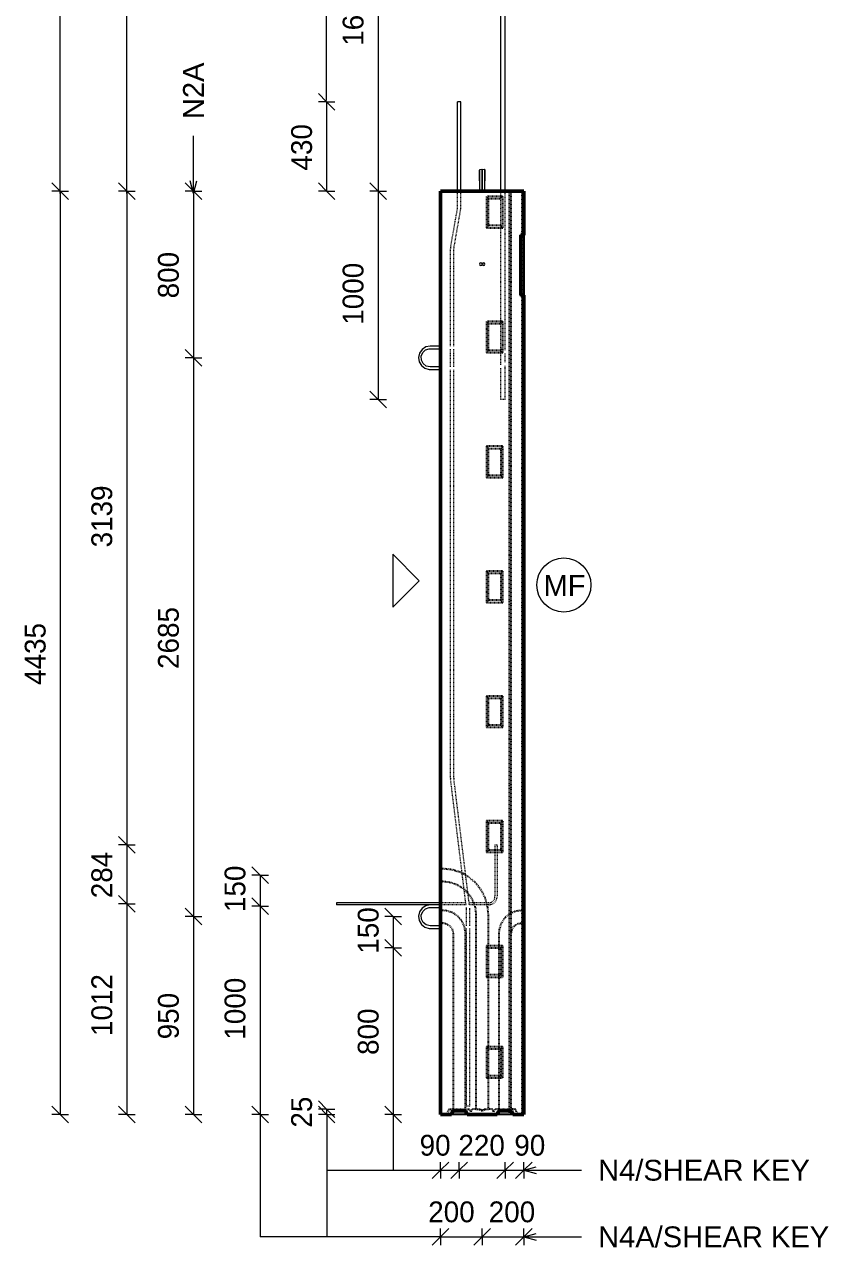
# Model space of a CAD drawing. Header units: millimetres. Extents: x -2992 to 12313, y -2035 to 19954.
# Drawn here: x 6907 to 10770, y -2035 to 3842 of the extents above; entities that cross this region are included whole.
import ezdxf

# ---------------------------------------------------------------- set-up
doc = ezdxf.new("R2010")
doc.units = ezdxf.units.MM
doc.linetypes.add('Dash', pattern=[6.36, 3.18, -3.18])
for name, color, linetype, lineweight in [('A-ANNO-DIMS', 211, 'Continuous', 9), ('A-ANNO-DIMS-40', 211, 'Continuous', 9), ('A-DETL-MBND', 5, 'Continuous', 18), ('A-DETL-THIN', 151, 'Continuous', 18), ('A-GENM', 13, 'Continuous', 18), ('A-WALL', 113, 'Continuous', 25), ('A-WALL-HDLN', 110, 'Dash', 25), ('G-ANNO-TEXT', 231, 'Continuous', 9), ('S-RBAR', 171, 'Continuous', 18)]:
    doc.layers.add(name, color=color, linetype=linetype, lineweight=lineweight)
doc.styles.add('Arial_2', font='arial.ttf', dxfattribs={"height": 100})
doc.styles.add('Nirmala UI Semilight_2', font='NirmalaS.ttf', dxfattribs={"height": 100})
doc.dimstyles.new('Arrow_Filled_-_2_5_NI_UI_3', dxfattribs={"dimscale": 304.8, "dimtxt": 104.736395, "dimasz": 0.262467, "dimexe": 0.131234, "dimexo": 0.0625, "dimgap": 0.131234, "dimtad": 1, "dimdec": 4, "dimzin": 0, "dimdsep": 46, "dimtxsty": 'Nirmala UI Semilight_2', "dimblk1": 'OBLIQUE', "dimblk2": 'OBLIQUE', "dimsah": 1, "dimcen": 0.09, "dimazin": 0, "dimtfac": 1, "dimtdec": 4, "dimtix": 1, "dimtmove": 0, "dimatfit": 3, "dimfxl": 0.131234, "dimfxlon": 1, "dimtvp": 1, "dimtolj": 1, "dimtzin": 0, "dimarcsym": 2})
doc.dimstyles.new('Arrow_Filled_-_2_5_NI_UI_4', dxfattribs={"dimscale": 304.8, "dimtxt": 104.736395, "dimasz": 0.262467, "dimexe": 0.131234, "dimexo": 0.0625, "dimgap": 0.131234, "dimtad": 1, "dimdec": 4, "dimzin": 0, "dimdsep": 46, "dimtxsty": 'Nirmala UI Semilight_2', "dimblk1": 'OBLIQUE', "dimblk2": 'OBLIQUE', "dimsah": 1, "dimcen": 0.09, "dimazin": 0, "dimtfac": 1, "dimtdec": 4, "dimtix": 1, "dimtmove": 2, "dimatfit": 3, "dimfxl": 0.131234, "dimfxlon": 1, "dimtvp": 1, "dimtolj": 1, "dimtzin": 0, "dimarcsym": 2})

# ---------------------------------------------------------------- blocks, each defined once
blk = doc.blocks.new('12_7Ø_ Lifting Insert_COLUMN - 12_9Ø Lifting insert-1653057-Elevation Right Copy 1')
at = {"layer": 'A-GENM'}
for p, q in [((17936, 3090), (17936, 3040)), ((17948.7, 3040), (17948.7, 3090))]:
    blk.add_line(p, q, dxfattribs=at)
at = {"layer": 'A-GENM', "flags": 128}
for points in [[(17936, 3140), (17938.9, 3145.3), (17944.9, 3145.8), (17948.6, 3140.9), (17948.7, 3140)], [(17936, 3090), (17936, 3109.8), (17936, 3126.3), (17936, 3137), (17936, 3140)], [(17936, 3140), (17936, 3135.9), (17936, 3124.4), (17936, 3107.2), (17936, 3090)], [(17948.7, 3090), (17948.7, 3109.8), (17948.7, 3126.3), (17948.7, 3137), (17948.7, 3140)], [(17948.7, 3140), (17948.7, 3135.9), (17948.7, 3124.4), (17948.7, 3107.2), (17948.7, 3090)]]:
    blk.add_lwpolyline(points, dxfattribs=at)
at = {"layer": 'A-GENM'}
for start, end in [(0, 180), (180, 360)]:
    blk.add_arc((17942.3, 2690), 6.35, start, end, dxfattribs=at)
blk = doc.blocks.new('12_7Ø_ Lifting Insert_COLUMN - 12_9Ø Lifting insert-V1-Elevation Right Copy 1')
at = {"layer": 'A-GENM'}
for p, q in [((17735.4, 2296.3), (17685.4, 2296.3)), ((17685.4, 2283.6), (17735.4, 2283.6)), ((17735.4, 2196.3), (17685.4, 2196.3)), ((17685.4, 2183.6), (17735.4, 2183.6))]:
    blk.add_line(p, q, dxfattribs=at)
at = {"layer": 'A-GENM', "flags": 128}
for points in [[(17685.4, 2296.3), (17664.4, 2292.3), (17646.4, 2280.6), (17634, 2263.1), (17629.1, 2242.2), (17632.4, 2221), (17643.3, 2202.5), (17660.4, 2189.5), (17681.1, 2183.8), (17685.4, 2183.6)], [(17685.4, 2196.3), (17667, 2200.4), (17652.1, 2211.9), (17643.3, 2228.6), (17642.4, 2247.4), (17649.5, 2264.8), (17663.3, 2277.7), (17681.3, 2283.5), (17685.4, 2283.6)]]:
    blk.add_lwpolyline(points, dxfattribs=at)
blk = doc.blocks.new('DIMBLOCK72-Elevation Right Copy 1')
at = {"layer": 'A-ANNO-DIMS-40'}
for p, q in [((8358.9, 3470), (8318.9, 3510)), ((8358.9, 3470), (8318.9, 3470)), ((8358.9, 3470), (8358.9, 3040)), ((8358.9, 3470), (8398.9, 3430)), ((8358.9, 3470), (8398.9, 3470)), ((8358.9, 3040), (8318.9, 3080)), ((8358.9, 3040), (8318.9, 3040)), ((8358.9, 3040), (8398.9, 3000)), ((8358.9, 3040), (8398.9, 3040))]:
    blk.add_line(p, q, dxfattribs=at)
at = {"layer": 'A-ANNO-DIMS-40', "color": 0, "insert": (8188.4, 3139.8), "char_height": 100, "width": 276.504, "attachment_point": 1, "rotation": 90, "line_spacing_factor": 1.142579, "style": 'Nirmala UI Semilight_2'}
blk.add_mtext('430', dxfattribs=at)
blk = doc.blocks.new('_Oblique')
at = {"color": 0, "linetype": 'ByBlock', "lineweight": -2}
blk.add_line((-0.5, -0.5), (0.5, 0.5), dxfattribs=at)
blk = doc.blocks.new('DIMBLOCK75-Elevation Right Copy 1')
at = {"layer": 'A-ANNO-DIMS-40'}
for p, q in [((7718.9, 3040), (7678.9, 3080)), ((7718.9, 3040), (7678.9, 3040)), ((7718.9, 3040), (7718.9, 2240)), ((7718.9, 3040), (7758.9, 3000)), ((7718.9, 3040), (7758.9, 3040)), ((7718.9, 2240), (7678.9, 2280)), ((7718.9, 2240), (7678.9, 2240)), ((7718.9, 2240), (7758.9, 2200)), ((7718.9, 2240), (7758.9, 2240))]:
    blk.add_line(p, q, dxfattribs=at)
at = {"layer": 'A-ANNO-DIMS-40', "color": 0, "insert": (7548.4, 2525.7), "char_height": 100, "width": 274.219, "attachment_point": 1, "rotation": 90, "line_spacing_factor": 1.142579, "style": 'Nirmala UI Semilight_2'}
blk.add_mtext('800', dxfattribs=at)
blk = doc.blocks.new('DIMBLOCK76-Elevation Right Copy 1')
at = {"layer": 'A-ANNO-DIMS-40'}
for p, q in [((7718.9, 2240), (7678.9, 2280)), ((7718.9, 2240), (7678.9, 2240)), ((7718.9, 2240), (7718.9, -445)), ((7718.9, 2240), (7758.9, 2200)), ((7718.9, 2240), (7758.9, 2240)), ((7718.9, -445), (7678.9, -405)), ((7718.9, -445), (7678.9, -445)), ((7718.9, -445), (7758.9, -485)), ((7718.9, -445), (7758.9, -445))]:
    blk.add_line(p, q, dxfattribs=at)
at = {"layer": 'A-ANNO-DIMS-40', "color": 0, "insert": (7548.4, 745.2), "char_height": 100, "width": 365.625, "attachment_point": 1, "rotation": 90, "line_spacing_factor": 1.142579, "style": 'Nirmala UI Semilight_2'}
blk.add_mtext('2685', dxfattribs=at)
blk = doc.blocks.new('DIMBLOCK77-Elevation Right Copy 1')
at = {"layer": 'A-ANNO-DIMS-40'}
for p, q in [((7718.9, -445), (7678.9, -405)), ((7718.9, -445), (7678.9, -445)), ((7718.9, -445), (7718.9, -1395)), ((7718.9, -445), (7758.9, -485)), ((7718.9, -445), (7758.9, -445)), ((7718.9, -1395), (7678.9, -1355)), ((7718.9, -1395), (7678.9, -1395)), ((7718.9, -1395), (7758.9, -1435)), ((7718.9, -1395), (7758.9, -1395))]:
    blk.add_line(p, q, dxfattribs=at)
at = {"layer": 'A-ANNO-DIMS-40', "color": 0, "insert": (7548.4, -1034.3), "char_height": 100, "width": 274.219, "attachment_point": 1, "rotation": 90, "line_spacing_factor": 1.142579, "style": 'Nirmala UI Semilight_2'}
blk.add_mtext('950', dxfattribs=at)
blk = doc.blocks.new('DIMBLOCK78-Elevation Right Copy 1')
at = {"layer": 'A-ANNO-DIMS-40'}
for p, q in [((8038.9, -245), (7998.9, -205)), ((8038.9, -245), (7998.9, -245)), ((8038.9, -245), (8038.9, -395)), ((8038.9, -245), (8078.9, -285)), ((8038.9, -245), (8078.9, -245)), ((8038.9, -395), (7998.9, -355)), ((8038.9, -395), (7998.9, -395)), ((8038.9, -395), (8078.9, -435)), ((8038.9, -395), (8078.9, -395))]:
    blk.add_line(p, q, dxfattribs=at)
at = {"layer": 'A-ANNO-DIMS-40', "color": 0, "insert": (7868.4, -422.8), "char_height": 100, "width": 246.797, "attachment_point": 1, "rotation": 90, "line_spacing_factor": 1.142579, "style": 'Nirmala UI Semilight_2'}
blk.add_mtext('150', dxfattribs=at)
blk = doc.blocks.new('DIMBLOCK79-Elevation Right Copy 1')
at = {"layer": 'A-ANNO-DIMS-40'}
for p, q in [((8038.9, -395), (7998.9, -355)), ((8038.9, -395), (7998.9, -395)), ((8038.9, -395), (8038.9, -1395)), ((8038.9, -395), (8078.9, -435)), ((8038.9, -395), (8078.9, -395)), ((8038.9, -1395), (7998.9, -1355)), ((8038.9, -1395), (7998.9, -1395)), ((8038.9, -1395), (8078.9, -1435)), ((8038.9, -1395), (8078.9, -1395))]:
    blk.add_line(p, q, dxfattribs=at)
at = {"layer": 'A-ANNO-DIMS-40', "color": 0, "insert": (7868.4, -1035.9), "char_height": 100, "width": 338.203, "attachment_point": 1, "rotation": 90, "line_spacing_factor": 1.142579, "style": 'Nirmala UI Semilight_2'}
blk.add_mtext('1000', dxfattribs=at)
blk = doc.blocks.new('DIMBLOCK80-Elevation Right Copy 1')
at = {"layer": 'A-ANNO-DIMS-40'}
for p, q in [((8678.9, -445), (8638.9, -405)), ((8678.9, -445), (8638.9, -445)), ((8678.9, -445), (8678.9, -595)), ((8678.9, -445), (8718.9, -485)), ((8678.9, -445), (8718.9, -445)), ((8678.9, -595), (8638.9, -555)), ((8678.9, -595), (8638.9, -595)), ((8678.9, -595), (8718.9, -635)), ((8678.9, -595), (8718.9, -595))]:
    blk.add_line(p, q, dxfattribs=at)
at = {"layer": 'A-ANNO-DIMS-40', "color": 0, "insert": (8508.4, -622.8), "char_height": 100, "width": 246.797, "attachment_point": 1, "rotation": 90, "line_spacing_factor": 1.142579, "style": 'Nirmala UI Semilight_2'}
blk.add_mtext('150', dxfattribs=at)
blk = doc.blocks.new('DIMBLOCK81-Elevation Right Copy 1')
at = {"layer": 'A-ANNO-DIMS-40'}
for p, q in [((8678.9, -595), (8638.9, -555)), ((8678.9, -595), (8638.9, -595)), ((8678.9, -595), (8678.9, -1395)), ((8678.9, -595), (8718.9, -635)), ((8678.9, -595), (8718.9, -595)), ((8678.9, -1395), (8638.9, -1355)), ((8678.9, -1395), (8638.9, -1395)), ((8678.9, -1395), (8718.9, -1435)), ((8678.9, -1395), (8718.9, -1395))]:
    blk.add_line(p, q, dxfattribs=at)
at = {"layer": 'A-ANNO-DIMS-40', "color": 0, "insert": (8508.4, -1109.3), "char_height": 100, "width": 274.219, "attachment_point": 1, "rotation": 90, "line_spacing_factor": 1.142579, "style": 'Nirmala UI Semilight_2'}
blk.add_mtext('800', dxfattribs=at)
blk = doc.blocks.new('DIMBLOCK82-Elevation Right Copy 1')
at = {"layer": 'A-ANNO-DIMS-40'}
for p, q in [((8358.9, -1370), (8318.9, -1330)), ((8358.9, -1395), (8318.9, -1355)), ((8358.9, -1370), (8318.9, -1370)), ((8358.9, -1395), (8318.9, -1395)), ((8358.9, -1370), (8358.9, -1395)), ((8358.9, -1370), (8398.9, -1410)), ((8358.9, -1370), (8398.9, -1370)), ((8358.9, -1395), (8398.9, -1435)), ((8358.9, -1395), (8398.9, -1395))]:
    blk.add_line(p, q, dxfattribs=at)
at = {"layer": 'A-ANNO-DIMS-40', "color": 0, "insert": (8188.4, -1458.7), "char_height": 100, "width": 182.813, "attachment_point": 1, "rotation": 90, "line_spacing_factor": 1.142579, "style": 'Nirmala UI Semilight_2'}
blk.add_mtext('25', dxfattribs=at)
blk = doc.blocks.new('DIMBLOCK83-Elevation Right Copy 1')
at = {"layer": 'A-ANNO-DIMS-40'}
for p, q in [((8906.1, -1663.8), (8946.1, -1623.8)), ((8906.1, -1663.8), (8906.1, -1623.8)), ((8996.1, -1663.8), (9036.1, -1623.8)), ((8996.1, -1663.8), (8996.1, -1623.8)), ((8906.1, -1663.8), (8866.1, -1703.8)), ((8906.1, -1663.8), (8996.1, -1663.8)), ((8906.1, -1663.8), (8906.1, -1703.8)), ((8996.1, -1663.8), (8956.1, -1703.8)), ((8996.1, -1663.8), (8996.1, -1703.8))]:
    blk.add_line(p, q, dxfattribs=at)
at = {"layer": 'A-ANNO-DIMS-40', "color": 0, "insert": (8805.6, -1493.3), "char_height": 100, "width": 182.813, "attachment_point": 1, "line_spacing_factor": 1.142579, "style": 'Nirmala UI Semilight_2'}
blk.add_mtext('90', dxfattribs=at)
blk = doc.blocks.new('DIMBLOCK84-Elevation Right Copy 1')
at = {"layer": 'A-ANNO-DIMS-40'}
for p, q in [((8996.1, -1663.8), (9036.1, -1623.8)), ((8996.1, -1663.8), (8996.1, -1623.8)), ((9216.1, -1663.8), (9256.1, -1623.8)), ((9216.1, -1663.8), (9216.1, -1623.8)), ((8996.1, -1663.8), (8956.1, -1703.8)), ((8996.1, -1663.8), (9216.1, -1663.8)), ((8996.1, -1663.8), (8996.1, -1703.8)), ((9216.1, -1663.8), (9176.1, -1703.8)), ((9216.1, -1663.8), (9216.1, -1703.8))]:
    blk.add_line(p, q, dxfattribs=at)
at = {"layer": 'A-ANNO-DIMS-40', "color": 0, "insert": (8991.9, -1493.3), "char_height": 100, "width": 274.219, "attachment_point": 1, "line_spacing_factor": 1.142579, "style": 'Nirmala UI Semilight_2'}
blk.add_mtext('220', dxfattribs=at)
blk = doc.blocks.new('DIMBLOCK85-Elevation Right Copy 1')
at = {"layer": 'A-ANNO-DIMS-40'}
for p, q in [((9216.1, -1663.8), (9256.1, -1623.8)), ((9216.1, -1663.8), (9216.1, -1623.8)), ((9306.1, -1663.8), (9346.1, -1623.8)), ((9306.1, -1663.8), (9306.1, -1623.8)), ((9216.1, -1663.8), (9176.1, -1703.8)), ((9216.1, -1663.8), (9306.1, -1663.8)), ((9216.1, -1663.8), (9216.1, -1703.8)), ((9306.1, -1663.8), (9266.1, -1703.8)), ((9306.1, -1663.8), (9306.1, -1703.8))]:
    blk.add_line(p, q, dxfattribs=at)
at = {"layer": 'A-ANNO-DIMS-40', "color": 0, "insert": (9260.6, -1493.3), "char_height": 100, "width": 182.813, "attachment_point": 1, "line_spacing_factor": 1.142579, "style": 'Nirmala UI Semilight_2'}
blk.add_mtext('90', dxfattribs=at)
blk = doc.blocks.new('DIMBLOCK86-Elevation Right Copy 1')
at = {"layer": 'A-ANNO-DIMS-40'}
for p, q in [((8906.1, -1983.8), (8866.1, -2023.8)), ((8906.1, -1983.8), (8946.1, -1943.8)), ((8906.1, -1983.8), (8906.1, -1943.8)), ((8906.1, -1983.8), (9106.1, -1983.8)), ((8906.1, -1983.8), (8906.1, -2023.8)), ((9106.1, -1983.8), (9066.1, -2023.8)), ((9106.1, -1983.8), (9146.1, -1943.8)), ((9106.1, -1983.8), (9106.1, -1943.8)), ((9106.1, -1983.8), (9106.1, -2023.8))]:
    blk.add_line(p, q, dxfattribs=at)
at = {"layer": 'A-ANNO-DIMS-40', "color": 0, "insert": (8846.9, -1813.3), "char_height": 100, "width": 274.219, "attachment_point": 1, "line_spacing_factor": 1.142579, "style": 'Nirmala UI Semilight_2'}
blk.add_mtext('200', dxfattribs=at)
blk = doc.blocks.new('DIMBLOCK87-Elevation Right Copy 1')
at = {"layer": 'A-ANNO-DIMS-40'}
for p, q in [((9106.1, -1983.8), (9066.1, -2023.8)), ((9106.1, -1983.8), (9146.1, -1943.8)), ((9106.1, -1983.8), (9106.1, -1943.8)), ((9106.1, -1983.8), (9306.1, -1983.8)), ((9106.1, -1983.8), (9106.1, -2023.8)), ((9306.1, -1983.8), (9266.1, -2023.8)), ((9306.1, -1983.8), (9346.1, -1943.8)), ((9306.1, -1983.8), (9306.1, -1943.8)), ((9306.1, -1983.8), (9306.1, -2023.8))]:
    blk.add_line(p, q, dxfattribs=at)
at = {"layer": 'A-ANNO-DIMS-40', "color": 0, "insert": (9137.6, -1813.3), "char_height": 100, "width": 274.219, "attachment_point": 1, "line_spacing_factor": 1.142579, "style": 'Nirmala UI Semilight_2'}
blk.add_mtext('200', dxfattribs=at)
blk = doc.blocks.new('DIMBLOCK90-Elevation Right Copy 1')
at = {"layer": 'A-ANNO-DIMS-40'}
for p, q in [((7398.9, 3040), (7358.9, 3080)), ((7398.9, 3040), (7358.9, 3040)), ((7398.9, 3040), (7398.9, -99.5)), ((7398.9, 3040), (7438.9, 3000)), ((7398.9, 3040), (7438.9, 3040)), ((7398.9, -99.5), (7358.9, -59.5)), ((7398.9, -99.5), (7358.9, -99.5)), ((7398.9, -99.5), (7438.9, -139.5)), ((7398.9, -99.5), (7438.9, -99.5))]:
    blk.add_line(p, q, dxfattribs=at)
at = {"layer": 'A-ANNO-DIMS-40', "color": 0, "insert": (7228.4, 1329.3), "char_height": 100, "width": 338.203, "attachment_point": 1, "rotation": 90, "line_spacing_factor": 1.142579, "style": 'Nirmala UI Semilight_2'}
blk.add_mtext('3139', dxfattribs=at)
blk = doc.blocks.new('DIMBLOCK91-Elevation Right Copy 1')
at = {"layer": 'A-ANNO-DIMS-40'}
for p, q in [((7398.9, -99.5), (7358.9, -59.5)), ((7398.9, -99.5), (7358.9, -99.5)), ((7398.9, -99.5), (7398.9, -383)), ((7398.9, -99.5), (7438.9, -139.5)), ((7398.9, -99.5), (7438.9, -99.5)), ((7398.9, -383), (7358.9, -343)), ((7398.9, -383), (7358.9, -383)), ((7398.9, -383), (7438.9, -423)), ((7398.9, -383), (7438.9, -383))]:
    blk.add_line(p, q, dxfattribs=at)
at = {"layer": 'A-ANNO-DIMS-40', "color": 0, "insert": (7228.4, -356.4), "char_height": 100, "width": 276.504, "attachment_point": 1, "rotation": 90, "line_spacing_factor": 1.142579, "style": 'Nirmala UI Semilight_2'}
blk.add_mtext('284', dxfattribs=at)
blk = doc.blocks.new('DIMBLOCK92-Elevation Right Copy 1')
at = {"layer": 'A-ANNO-DIMS-40'}
for p, q in [((7398.9, -383), (7358.9, -343)), ((7398.9, -383), (7358.9, -383)), ((7398.9, -383), (7398.9, -1395)), ((7398.9, -383), (7438.9, -423)), ((7398.9, -383), (7438.9, -383)), ((7398.9, -1395), (7358.9, -1355)), ((7398.9, -1395), (7358.9, -1395)), ((7398.9, -1395), (7438.9, -1435)), ((7398.9, -1395), (7438.9, -1395))]:
    blk.add_line(p, q, dxfattribs=at)
at = {"layer": 'A-ANNO-DIMS-40', "color": 0, "insert": (7228.4, -1018.5), "char_height": 100, "width": 310.781, "attachment_point": 1, "rotation": 90, "line_spacing_factor": 1.142579, "style": 'Nirmala UI Semilight_2'}
blk.add_mtext('1012', dxfattribs=at)
blk = doc.blocks.new('DIMBLOCK96-Elevation Right Copy 1')
at = {"layer": 'A-ANNO-DIMS-40'}
for p, q in [((7078.9, 3040), (7038.9, 3080)), ((7078.9, 3040), (7038.9, 3040)), ((7078.9, 3040), (7078.9, -1395)), ((7078.9, 3040), (7118.9, 3000)), ((7078.9, 3040), (7118.9, 3040)), ((7078.9, -1395), (7038.9, -1355)), ((7078.9, -1395), (7038.9, -1395)), ((7078.9, -1395), (7118.9, -1435)), ((7078.9, -1395), (7118.9, -1395))]:
    blk.add_line(p, q, dxfattribs=at)
at = {"layer": 'A-ANNO-DIMS-40', "color": 0, "insert": (6908.4, 668.3), "char_height": 100, "width": 370.196, "attachment_point": 1, "rotation": 90, "line_spacing_factor": 1.142579, "style": 'Nirmala UI Semilight_2'}
blk.add_mtext('4435', dxfattribs=at)
blk = doc.blocks.new('DIMBLOCK97-Elevation Right Copy 1')
at = {"layer": 'A-ANNO-DIMS-40'}
for p, q in [((8606.1, 4720), (8566.1, 4760)), ((8606.1, 4720), (8566.1, 4720)), ((8606.1, 4720), (8606.1, 3040)), ((8606.1, 4720), (8646.1, 4680)), ((8606.1, 4720), (8646.1, 4720)), ((8606.1, 3040), (8566.1, 3080)), ((8606.1, 3040), (8566.1, 3040)), ((8606.1, 3040), (8646.1, 3000)), ((8606.1, 3040), (8646.1, 3040))]:
    blk.add_line(p, q, dxfattribs=at)
at = {"layer": 'A-ANNO-DIMS-40', "color": 0, "insert": (8435.7, 3739.1), "char_height": 100, "width": 338.203, "attachment_point": 1, "rotation": 90, "line_spacing_factor": 1.142579, "style": 'Nirmala UI Semilight_2'}
blk.add_mtext('1680', dxfattribs=at)
blk = doc.blocks.new('DIMBLOCK98-Elevation Right Copy 1')
at = {"layer": 'A-ANNO-DIMS-40'}
for p, q in [((8606.1, 3040), (8566.1, 3080)), ((8606.1, 3040), (8566.1, 3040)), ((8606.1, 3040), (8606.1, 2040)), ((8606.1, 3040), (8646.1, 3000)), ((8606.1, 3040), (8646.1, 3040)), ((8606.1, 2040), (8566.1, 2080)), ((8606.1, 2040), (8566.1, 2040)), ((8606.1, 2040), (8646.1, 2000)), ((8606.1, 2040), (8646.1, 2040))]:
    blk.add_line(p, q, dxfattribs=at)
at = {"layer": 'A-ANNO-DIMS-40', "color": 0, "insert": (8435.7, 2399.1), "char_height": 100, "width": 338.203, "attachment_point": 1, "rotation": 90, "line_spacing_factor": 1.142579, "style": 'Nirmala UI Semilight_2'}
blk.add_mtext('1000', dxfattribs=at)

msp = doc.modelspace()

# ---------------------------------------------------------------- linework, layer by layer
at = {"layer": 'A-DETL-MBND'}
for p, q in [((7078.90051, 3030), (7078.90051, 6255.78544)), ((7398.90051, 3030), (7398.90051, 5415.78544)), ((8358.90051, 3475.78544), (8358.90051, 5135.78544)), ((8038.90051, -1395), (8038.90051, -1983.75984)), ((8906.12342, -1983.75984), (8038.90051, -1983.75984))]:
    msp.add_line(p, q, dxfattribs=at)
at = {"layer": 'A-DETL-THIN'}
for p, q in [((8676.12153, 1296.26732), (8676.12153, 1041.70888)), ((8803.40075, 1168.9881), (8676.12153, 1296.26732)), ((8676.12153, 1041.70888), (8803.40075, 1168.9881)), ((8359.08788, -1395), (8359.08788, -1983.75984)), ((8679.08788, -1395), (8679.08788, -1663.38607)), ((8359.08788, -1663.38607), (8906.12342, -1663.38607))]:
    msp.add_line(p, q, dxfattribs=at)
msp.add_circle((9498.55569, 1148.6415), 130, dxfattribs=at)
at = {"layer": 'A-WALL', "lineweight": 50}
for p, q in [((9306.12342, 3040), (8906.12342, 3040)), ((8906.12342, 3040), (8906.12342, -1395)), ((9306.12342, 2830.05031), (9306.12342, 3040)), ((9291.12342, 2541.68711), (9291.12342, 2830.05031)), ((9291.12342, 2830.05031), (9306.12342, 2830.05031)), ((9306.12342, 2541.68711), (9291.12342, 2541.68711)), ((9306.12342, -1395), (9306.12342, 2541.68711)), ((8906.12342, -1395), (8958.62342, -1395)), ((8958.62342, -1395), (8965.7116, -1377.27955)), ((8965.7116, -1377.27955), (9026.53524, -1377.27955)), ((9026.53524, -1377.27955), (9033.62342, -1395)), ((9033.62342, -1395), (9178.62342, -1395)), ((9178.62342, -1395), (9185.7116, -1377.27955)), ((9185.7116, -1377.27955), (9246.53524, -1377.27955)), ((9246.53524, -1377.27955), (9253.62342, -1395)), ((9253.62342, -1395), (9306.12342, -1395))]:
    msp.add_line(p, q, dxfattribs=at)
at = {"layer": 'A-WALL'}
for p, q in [((9306.12342, 2830.05031), (9306.12342, 2541.68711)), ((9033.56999, -1395), (8958.67685, -1395)), ((9026.96999, -1378.5), (8965.27685, -1378.5)), ((9253.56999, -1395), (9178.67685, -1395)), ((9246.96999, -1378.5), (9185.27685, -1378.5))]:
    msp.add_line(p, q, dxfattribs=at)
at = {"layer": 'A-WALL-HDLN'}
for p, q in [((9126.12342, 3015), (9126.12342, 2865)), ((9196.07381, 3015), (9126.12342, 3015)), ((9126.12342, 3015), (9136.12342, 3005)), ((9136.12342, 2875), (9136.12342, 3005)), ((9136.12342, 3005), (9196.12342, 3005)), ((9206.12342, 3015), (9196.17303, 3015)), ((9206.12342, 3015), (9196.17303, 3005.04961)), ((9206.12342, 2865), (9206.12342, 3015)), ((9236.12342, 3040), (9236.12342, -433.23904)), ((9246.12342, -427.87108), (9246.12342, 3040)), ((9296.12083, 3040), (9296.12083, 2835.91832)), ((9136.12342, 2875), (9126.12342, 2865)), ((9126.12342, 2865), (9196.07381, 2865)), ((9196.12342, 2875), (9136.12342, 2875)), ((9206.12342, 2865), (9196.17303, 2874.95039)), ((9196.17303, 2865), (9206.12342, 2865)), ((9306.12342, 2835.86871), (9291.12342, 2835.86871)), ((9291.12342, 2830.05031), (9291.12342, 2835.86871)), ((9296.12083, 2835.8191), (9296.12083, 2830.09992)), ((9296.12083, 2830.0007), (9296.12083, 2541.73672)), ((9291.12342, 2535.86871), (9291.12342, 2541.68711)), ((9291.12342, 2535.86871), (9306.12342, 2535.86871)), ((9296.12083, 2541.6375), (9296.12083, 2535.91832)), ((9296.12083, 2535.8191), (9296.12083, -414.9509)), ((9126.12342, 2415), (9126.12342, 2265)), ((9196.07381, 2415), (9126.12342, 2415)), ((9126.12342, 2415), (9136.12342, 2405)), ((9206.12342, 2415), (9196.17303, 2415)), ((9206.12342, 2415), (9196.17303, 2405.04961)), ((9206.12342, 2265), (9206.12342, 2415)), ((9136.12342, 2275), (9136.12342, 2405)), ((9136.12342, 2405), (9196.12342, 2405)), ((9136.12342, 2275), (9126.12342, 2265)), ((9126.12342, 2265), (9196.07381, 2265)), ((9196.12342, 2275), (9136.12342, 2275)), ((9196.12342, 2287.80536), (9196.12342, 2275)), ((9206.12342, 2265), (9196.12342, 2275)), ((9196.17303, 2265), (9206.12342, 2265)), ((9126.12342, 1815), (9126.12342, 1665)), ((9206.12342, 1815), (9126.12342, 1815)), ((9126.12342, 1815), (9136.12342, 1805)), ((9136.12342, 1675), (9136.12342, 1805)), ((9136.12342, 1805), (9196.12342, 1805)), ((9206.12342, 1815), (9196.12342, 1805)), ((9196.12342, 1805), (9196.12342, 1675)), ((9206.12342, 1665), (9206.12342, 1815)), ((9136.12342, 1675), (9126.12342, 1665)), ((9126.12342, 1665), (9206.12342, 1665)), ((9196.12342, 1675), (9136.12342, 1675)), ((9206.12342, 1665), (9196.12342, 1675)), ((9126.12342, 1215), (9126.12342, 1065)), ((9206.12342, 1215), (9126.12342, 1215)), ((9126.12342, 1215), (9136.12342, 1205)), ((9136.12342, 1075), (9136.12342, 1205)), ((9136.12342, 1205), (9196.12342, 1205)), ((9206.12342, 1215), (9196.12342, 1205)), ((9196.12342, 1205), (9196.12342, 1075)), ((9206.12342, 1065), (9206.12342, 1215)), ((9136.12342, 1075), (9126.12342, 1065)), ((9126.12342, 1065), (9206.12342, 1065)), ((9196.12342, 1075), (9136.12342, 1075)), ((9206.12342, 1065), (9196.12342, 1075)), ((9126.12342, 615), (9126.12342, 465)), ((9206.12342, 615), (9126.12342, 615)), ((9126.12342, 615), (9136.12342, 605)), ((9136.12342, 475), (9136.12342, 605)), ((9136.12342, 605), (9196.12342, 605)), ((9206.12342, 615), (9196.12342, 605)), ((9196.12342, 605), (9196.12342, 475)), ((9206.12342, 465), (9206.12342, 615)), ((9136.12342, 475), (9126.12342, 465)), ((9196.12342, 475), (9136.12342, 475)), ((9206.12342, 465), (9196.12342, 475)), ((9126.12342, 465), (9206.12342, 465)), ((9126.12342, 15), (9126.12342, -135)), ((9206.12342, 15), (9126.12342, 15)), ((9126.12342, 15), (9136.12342, 5)), ((9136.12342, -125), (9136.12342, 5)), ((9136.12342, 5), (9196.12342, 5)), ((9206.12342, 15), (9196.12342, 5)), ((9196.12342, 5), (9196.12342, -125)), ((9206.12342, -135), (9206.12342, 15)), ((9136.12342, -125), (9126.12342, -135)), ((9126.12342, -135), (9167.65814, -135)), ((9167.65814, -125), (9136.12342, -125)), ((9177.65814, -125), (9167.75736, -125)), ((9167.75736, -135), (9177.65814, -135)), ((9196.12342, -125), (9177.75736, -125)), ((9177.75736, -135), (9206.12342, -135)), ((9206.12342, -135), (9196.12342, -125)), ((8916.12342, -215), (8906.12342, -215)), ((8906.12342, -275), (8916.12342, -275)), ((9027.08526, -246.1402), (9009.89948, -236.64723)), ((9019.29337, -313.15432), (9037.60851, -331.84519)), ((9064.71504, -378.04961), (9068.00314, -387.95039)), ((9130.60538, -387.95039), (9127.64263, -378.04961)), ((8916.12342, -415), (8906.12342, -415)), ((9076.12342, -435), (9076.12342, -1370)), ((9136.12342, -1370), (9136.12342, -435)), ((9236.12342, -433.36719), (9236.12342, -1369.95039)), ((9246.12342, -524.75429), (9246.12342, -427.97933)), ((9296.12083, -415.0491), (9296.12083, -474.9509)), ((9306.12342, -415), (9296.12342, -415)), ((8906.12342, -475), (8916.12342, -475)), ((8966.12342, -525), (8966.12342, -1376.25)), ((9026.12342, -1376.25), (9026.12342, -525)), ((9186.12342, -525), (9186.12342, -1376.25)), ((9246.12342, -1376.25), (9246.12342, -525)), ((9296.12083, -475.0491), (9296.12083, -1395)), ((9296.12342, -475), (9306.12342, -475)), ((9126.12342, -585), (9126.12342, -735)), ((9136.07381, -585), (9126.12342, -585)), ((9126.12342, -585), (9136.12342, -595)), ((9186.07381, -585), (9136.17303, -585)), ((9206.12342, -585), (9186.17303, -585)), ((9206.12342, -585), (9196.12342, -595)), ((9206.12342, -735), (9206.12342, -585)), ((9136.17303, -595), (9186.07381, -595)), ((9186.17303, -595), (9196.12342, -595)), ((9196.12342, -595), (9196.12342, -725)), ((9136.12342, -725), (9126.12342, -735)), ((9126.12342, -735), (9136.07381, -735)), ((9186.07381, -725), (9136.17303, -725)), ((9136.17303, -735), (9186.07381, -735)), ((9196.12342, -725), (9186.17303, -725)), ((9186.17303, -735), (9206.12342, -735)), ((9206.12342, -735), (9196.12342, -725)), ((9126.12342, -1070), (9126.12342, -1220)), ((9136.07381, -1070), (9126.12342, -1070)), ((9126.12342, -1070), (9136.12342, -1080)), ((9186.07381, -1070), (9136.17303, -1070)), ((9136.17303, -1080), (9186.07381, -1080)), ((9206.12342, -1070), (9186.17303, -1070)), ((9186.17303, -1080), (9196.12342, -1080)), ((9206.12342, -1070), (9196.12342, -1080)), ((9196.12342, -1080), (9196.12342, -1210)), ((9206.12342, -1220), (9206.12342, -1070)), ((9136.12342, -1210), (9126.12342, -1220)), ((9126.12342, -1220), (9136.07381, -1220)), ((9186.07381, -1210), (9136.17303, -1210)), ((9136.17303, -1220), (9186.07381, -1220)), ((9196.12342, -1210), (9186.17303, -1210)), ((9186.17303, -1220), (9206.12342, -1220)), ((9206.12342, -1220), (9196.12342, -1210)), ((8946.12342, -1370), (8936.12342, -1395)), ((8946.12342, -1370), (8966.07381, -1370)), ((8965.73002, -1377.23349), (8966.10503, -1376.29595)), ((8966.12342, -1370), (8968.48742, -1370)), ((8968.62342, -1370), (9023.62342, -1370)), ((9023.75941, -1370), (9026.12342, -1370)), ((9026.1418, -1376.29595), (9026.51539, -1377.22994)), ((9026.17303, -1370), (9046.12342, -1370)), ((9051.12342, -1382.5), (9046.12342, -1370)), ((9056.12342, -1370), (9051.12342, -1382.5)), ((9076.07381, -1370), (9056.12342, -1370)), ((9076.12342, -1370), (9092.06105, -1370)), ((9092.03376, -1370), (9096.75592, -1370)), ((9115.49091, -1370), (9120.23432, -1370)), ((9120.18578, -1370), (9136.12342, -1370)), ((9156.12342, -1370), (9136.17303, -1370)), ((9161.12342, -1382.5), (9156.12342, -1370)), ((9166.12342, -1370), (9161.12342, -1382.5)), ((9186.07381, -1370), (9166.12342, -1370)), ((9185.73002, -1377.23349), (9186.10503, -1376.29595)), ((9186.12342, -1370), (9188.48742, -1370)), ((9188.62342, -1370), (9243.62342, -1370)), ((9236.12342, -1370.04961), (9236.12342, -1377.22994)), ((9236.12342, -1377.32916), (9236.12342, -1378.45039)), ((9236.12342, -1378.54961), (9236.12342, -1394.95039)), ((9243.75941, -1370), (9246.11989, -1370)), ((9246.12342, -1377.22994), (9246.12342, -1376.37522)), ((9246.12342, -1378.45039), (9246.12342, -1377.32916)), ((9246.12342, -1395), (9246.12342, -1378.54961)), ((9246.1418, -1376.29595), (9246.51539, -1377.22994)), ((9266.12342, -1370), (9246.17303, -1370)), ((9276.12342, -1395), (9266.12342, -1370))]:
    msp.add_line(p, q, dxfattribs=at)
at = {"layer": 'A-WALL-HDLN', "flags": 128}
for points in [[(9009.79224, -236.58799), (9003.36175, -233.03596), (8962.82343, -220.0137), (8920.53585, -215.04425), (8916.12342, -215)], [(8916.12342, -275), (8952.1791, -279.11547), (8986.37996, -291.25016), (9016.96659, -310.77982), (9019.17908, -313.0377)], [(9127.61293, -377.95039), (9119.79653, -351.82991), (9099.96089, -314.15389), (9073.23919, -281.00444), (9040.63236, -253.62326), (9027.1925, -246.19943)], [(9037.72279, -331.96182), (9042.36551, -336.69978), (9061.27012, -367.67664), (9064.68209, -377.95039)], [(9068.03609, -388.04961), (9072.70789, -402.11683), (9076.12342, -435)], [(9136.12342, -435), (9132.00311, -392.62126), (9130.63507, -388.04961)], [(9026.12342, -525), (9022.016, -495.22148), (9010.00051, -467.66684), (8990.97425, -444.39384), (8966.35811, -427.14053), (8937.99044, -417.19539), (8916.12342, -415)], [(9296.12342, -415), (9266.3449, -419.10741), (9238.79025, -431.12291), (9215.51726, -450.14917), (9198.26395, -474.76531), (9188.31881, -503.13298), (9186.12342, -525)], [(8916.12342, -475), (8935.89818, -479.0766), (8952.44839, -490.64165), (8963.07531, -507.80932), (8966.12342, -525)], [(9246.12342, -525), (9250.20002, -505.22524), (9261.76507, -488.67502), (9278.93273, -478.04811), (9296.12342, -475)], [(8968.62342, -1370), (8967.53838, -1372.71259), (8966.75507, -1374.67088), (8966.28175, -1375.85417), (8966.13897, -1376.21069)], [(8990.29517, -1377.32112), (8988.09144, -1376.012), (8985.011, -1373.41502), (8982.06105, -1370)], [(8986.82806, -1370.05918), (8989.81954, -1372.07552), (8992.95374, -1373.33021), (8996.12342, -1373.75), (8999.29309, -1373.33021), (9002.42729, -1372.07552), (9005.41877, -1370.05918)], [(8993.79885, -1378.52452), (8991.26619, -1377.76045), (8990.47633, -1377.40944)], [(8998.08196, -1378.59004), (8997.74885, -1378.63983), (8994.49798, -1378.63983), (8994.16488, -1378.59004)], [(9001.7705, -1377.40944), (9000.98064, -1377.76045), (8998.44798, -1378.52452)], [(9010.18578, -1370), (9007.23583, -1373.41502), (9004.15539, -1376.012), (9001.95166, -1377.32112)], [(9026.10786, -1376.21069), (9025.96509, -1375.85417), (9025.49177, -1374.67088), (9024.70845, -1372.71259), (9023.62342, -1370)], [(9120.18578, -1370), (9117.23583, -1373.41502), (9114.15539, -1376.012), (9110.98064, -1377.76045), (9107.74885, -1378.63983), (9104.49798, -1378.63983), (9101.26619, -1377.76045), (9098.09144, -1376.012), (9095.011, -1373.41502), (9092.06105, -1370)], [(9096.75592, -1370), (9099.81954, -1372.07552), (9102.95374, -1373.33021), (9106.12342, -1373.75), (9109.29309, -1373.33021), (9112.42729, -1372.07552), (9115.49091, -1370)], [(9188.62342, -1370), (9187.53838, -1372.71259), (9186.75507, -1374.67088), (9186.28175, -1375.85417), (9186.13897, -1376.21069)], [(9210.29517, -1377.32112), (9208.09144, -1376.012), (9205.011, -1373.41502), (9202.06105, -1370)], [(9206.82806, -1370.05918), (9209.81954, -1372.07552), (9212.95374, -1373.33021), (9216.12342, -1373.75), (9219.29309, -1373.33021), (9222.42729, -1372.07552), (9225.41877, -1370.05918)], [(9213.79885, -1378.52452), (9211.26619, -1377.76045), (9210.47633, -1377.40944)], [(9218.08196, -1378.59004), (9217.74885, -1378.63983), (9214.49798, -1378.63983), (9214.16488, -1378.59004)], [(9221.7705, -1377.40944), (9220.98064, -1377.76045), (9218.44798, -1378.52452)], [(9230.18578, -1370), (9227.23583, -1373.41502), (9224.15539, -1376.012), (9221.95166, -1377.32112)], [(9246.10786, -1376.21069), (9245.96509, -1375.85417), (9245.49177, -1374.67088), (9244.70845, -1372.71259), (9243.62342, -1370)]]:
    msp.add_lwpolyline(points, dxfattribs=at)
at = {"layer": 'G-ANNO-TEXT', "color": 10}
for p, q in [((7718.85691, 3029.86712), (7718.85691, 3306.94006)), ((7718.85691, 3029.86712), (7702.77996, 3089.86712)), ((7718.85691, 3029.86712), (7734.93387, 3089.86712)), ((9306.14079, -1663.34638), (9366.14079, -1647.26943)), ((9306.14079, -1663.34638), (9366.14079, -1679.42334)), ((9306.14079, -1663.34638), (9583.21373, -1663.34638)), ((9306.14079, -1983.34638), (9366.14079, -1967.26943)), ((9306.14079, -1983.34638), (9366.14079, -1999.42334)), ((9306.14079, -1983.34638), (9583.21373, -1983.34638))]:
    msp.add_line(p, q, dxfattribs=at)
at = {"layer": 'S-RBAR'}
for p, q in [((9196.12342, 3040), (9196.12342, 4720)), ((9216.12342, 3040), (9216.12342, 4720)), ((9004.12342, 3470), (8988.12342, 3470)), ((8988.12342, 3040), (8988.12342, 3470)), ((9004.12342, 3040), (9004.12342, 3470)), ((8906.12342, -378), (8406.12342, -378)), ((8406.12342, -378), (8406.12342, -388)), ((8906.12342, -388), (8406.12342, -388))]:
    msp.add_line(p, q, dxfattribs=at)
at = {"layer": 'S-RBAR', "linetype": 'Dash'}
for p, q in [((8988.12342, 2963.50462), (8988.12342, 3039.95039)), ((9004.12342, 2963.50462), (9004.12342, 3039.95039)), ((9196.12342, 2287.85497), (9196.12342, 3039.95039)), ((9216.12342, 2276.77771), (9216.12342, 3039.95039)), ((8954.85264, 2772.01705), (8987.63726, 2957.94788)), ((8970.60957, 2769.23868), (9003.39419, 2955.1695)), ((8954.12342, 2296.27932), (8954.12342, 2763.68194)), ((8970.12342, 2296.26778), (8970.12342, 2763.68194)), ((8954.12342, 2196.27932), (8954.12342, 2283.65)), ((8970.12342, 2196.26778), (8970.12342, 2283.65)), ((9196.12342, 2205.55382), (9196.12342, 2274.44618)), ((9216.12342, 2218.9928), (9216.12342, 2261.0072)), ((8954.12342, 220.14107), (8954.12342, 2183.65)), ((8970.12342, 220.14107), (8970.12342, 2183.65)), ((9196.12342, 2040), (9196.12342, 2192.4121)), ((9216.12342, 2040), (9216.12342, 2202.94977)), ((9216.12342, 2040), (9196.12342, 2040)), ((9028.51309, -388.65), (8954.4812, 214.29134)), ((9044.63325, -388.65), (8970.36194, 216.24125)), ((9167.70775, -99.47313), (9167.70775, -348)), ((9167.70775, -99.47313), (9177.70775, -99.47313)), ((9177.70775, -99.47313), (9177.70775, -348)), ((9027.15545, -378), (8906.17303, -378)), ((9028.3833, -388), (8906.17303, -388)), ((9030.25045, -402.79964), (9030.06129, -401.25908)), ((9030.48897, -488.65), (9030.48897, -406.69946)), ((9137.70775, -378), (9043.37557, -378)), ((9137.70775, -388), (9044.60342, -388)), ((9046.48897, -488.65), (9046.48897, -406.69946)), ((9030.48897, -1355), (9030.48897, -501.25939)), ((9046.48897, -1355), (9046.48897, -501.27093)), ((9046.48897, -1355), (9030.48897, -1355))]:
    msp.add_line(p, q, dxfattribs=at)
for centre, radius, start, end in [((8956.12342, 2963.50462), 32, 350, 360), ((8956.12342, 2963.50462), 48, 350, 360), ((9002.12342, 2763.68194), 48, 170, 180), ((9002.12342, 2763.68194), 32, 170, 180), ((9002.12342, 220.14107), 48, 180, 187), ((9002.12342, 220.14107), 32, 180, 187), ((9137.70775, -348), 30, 270, 0), ((9137.70775, -348), 40, 270, 0), ((8998.48897, -406.69946), 32, 360, 7), ((8998.48897, -406.69946), 48, 360, 6.49531354)]:
    msp.add_arc(centre, radius, start, end, dxfattribs=at)

# ---------------------------------------------------------------- block references
at = {"layer": 'A-GENM'}
for name, p in [('12_7Ø_ Lifting Insert_COLUMN - 12_9Ø Lifting insert-1653057-Elevation Right Copy 1', (-8842.43209, 0)), ('12_7Ø_ Lifting Insert_COLUMN - 12_9Ø Lifting insert-1653057-Elevation Right Copy 1', (-8829.30709, 0)), ('12_7Ø_ Lifting Insert_COLUMN - 12_9Ø Lifting insert-V1-Elevation Right Copy 1', (-8829.30709, 0)), ('12_7Ø_ Lifting Insert_COLUMN - 12_9Ø Lifting insert-V1-Elevation Right Copy 1', (-8829.30709, -2685))]:
    msp.add_blockref(name, p, dxfattribs=at)

# ---------------------------------------------------------------- texts
at = {"layer": 'G-ANNO-TEXT', "color": 7, "insert": (7668.85691, 3386.94006), "char_height": 100, "width": 327.0885, "attachment_point": 1, "rotation": 90, "style": 'Arial_2'}
msp.add_mtext('N2A', dxfattribs=at)
at = {"layer": 'G-ANNO-TEXT', "color": 7, "char_height": 100, "attachment_point": 1, "style": 'Arial_2'}
for s, insert, width in [('MF', (9400.98333, 1196.12052), 240.50625), ('N4/SHEAR KEY', (9663.21373, -1613.34638), 1228.18525), ('N4A/SHEAR KEY', (9663.21373, -1933.34638), 1340.4215)]:
    msp.add_mtext(s, dxfattribs=dict(at, insert=insert, width=width))

# ---------------------------------------------------------------- dimensions: what is measured, and where the dimension line sits
at = {"layer": 'A-ANNO-DIMS'}
for base, p1, p2, override, picture, middle in [((8606.13208, 3040), (8646.13208, 4720), (8646.13208, 3040), {"dimpost": '<>', "dimfxl": 1680}, 'DIMBLOCK97-Elevation Right Copy 1', (8514.14463, 3880)), ((8358.90051, 3040), (8398.90051, 3470), (8398.90051, 3040), {"dimpost": '<>', "dimfxl": 430}, 'DIMBLOCK72-Elevation Right Copy 1', (8267.19201, 3255)), ((7078.90051, -1395), (7118.90051, 3040), (7118.90051, -1395), {"dimpost": '<>', "dimfxl": 4435}, 'DIMBLOCK96-Elevation Right Copy 1', (6987.19201, 822.5)), ((7398.90051, -99.47313), (7438.90051, 3040), (7438.90051, -99.47313), {"dimpost": '<>', "dimfxl": 3139.473133}, 'DIMBLOCK90-Elevation Right Copy 1', (7306.91307, 1470.26343)), ((7718.90051, 2240), (7758.90051, 3040), (7758.90051, 2240), {"dimpost": '<>', "dimfxl": 800}, 'DIMBLOCK75-Elevation Right Copy 1', (7627.22687, 2640)), ((8606.13208, 2040), (8646.13208, 3040), (8646.13208, 2040), {"dimpost": '<>', "dimfxl": 1000}, 'DIMBLOCK98-Elevation Right Copy 1', (8514.17949, 2540)), ((7718.90051, -445), (7758.90051, 2240), (7758.90051, -445), {"dimpost": '<>', "dimfxl": 2685}, 'DIMBLOCK76-Elevation Right Copy 1', (7627.19201, 897.5)), ((7398.90051, -383), (7438.90051, -99.47313), (7438.90051, -383), {"dimpost": '<>', "dimfxl": 283.526867}, 'DIMBLOCK91-Elevation Right Copy 1', (7307.26174, -241.23657)), ((8038.90051, -395), (8078.90051, -245), (8078.90051, -395), {"dimpost": '<>', "dimfxl": 150}, 'DIMBLOCK78-Elevation Right Copy 1', (7946.94793, -320)), ((7398.90051, -1395), (7438.90051, -383), (7438.90051, -1395), {"dimpost": '<>', "dimfxl": 1012}, 'DIMBLOCK92-Elevation Right Copy 1', (7306.94793, -889)), ((7718.90051, -1395), (7758.90051, -445), (7758.90051, -1395), {"dimpost": '<>', "dimfxl": 950}, 'DIMBLOCK77-Elevation Right Copy 1', (7627.19201, -920)), ((8038.90051, -1395), (8078.90051, -395), (8078.90051, -1395), {"dimpost": '<>', "dimfxl": 1000}, 'DIMBLOCK79-Elevation Right Copy 1', (7946.94793, -895)), ((8678.90051, -595), (8718.90051, -445), (8718.90051, -595), {"dimpost": '<>', "dimfxl": 150}, 'DIMBLOCK80-Elevation Right Copy 1', (8586.94793, -520)), ((8678.90051, -1395), (8718.90051, -595), (8718.90051, -1395), {"dimpost": '<>', "dimfxl": 800}, 'DIMBLOCK81-Elevation Right Copy 1', (8587.22687, -995)), ((8358.90051, -1395), (8398.90051, -1370), (8398.90051, -1395), {"dimpost": '<>', "dimfxl": 25}, 'DIMBLOCK82-Elevation Right Copy 1', (8267.22687, -1382.5))]:
    dim = msp.add_linear_dim(base=base, p1=p1, p2=p2, angle=90, dimstyle='Arrow_Filled_-_2_5_NI_UI_3', override=override, dxfattribs=at)
    dim.commit()
    dim.dimension.update_dxf_attribs({"geometry": picture, "text_midpoint": middle})
for base, p1, p2, override, picture, middle in [((8996.12342, -1663.75984), (8906.12342, -1623.75984), (8996.12342, -1623.75984), {"dimpost": '<>', "dimfxl": 90}, 'DIMBLOCK83-Elevation Right Copy 1', (8897.02162, -1559.95774)), ((9306.12342, -1663.75984), (9216.12342, -1623.75984), (9306.12342, -1623.75984), {"dimpost": '<>', "dimfxl": 90}, 'DIMBLOCK85-Elevation Right Copy 1', (9352.00355, -1559.95774)), ((9106.12342, -1983.75984), (8906.12342, -1943.75984), (9106.12342, -1943.75984), {"dimpost": '<>', "dimfxl": 200}, 'DIMBLOCK86-Elevation Right Copy 1', (8984.02523, -1879.95774)), ((9306.12342, -1983.75984), (9106.12342, -1943.75984), (9306.12342, -1943.75984), {"dimpost": '<>', "dimfxl": 200}, 'DIMBLOCK87-Elevation Right Copy 1', (9274.74375, -1879.95774))]:
    dim = msp.add_linear_dim(base=base, p1=p1, p2=p2, dimstyle='Arrow_Filled_-_2_5_NI_UI_4', override=override, dxfattribs=at)
    dim.commit()
    dim.dimension.update_dxf_attribs({"geometry": picture, "text_midpoint": middle, "dimtype": 160})
dim = msp.add_linear_dim(base=(9216.12342, -1663.75984), p1=(8996.12342, -1623.75984), p2=(9216.12342, -1623.75984), dimstyle='Arrow_Filled_-_2_5_NI_UI_3', override={"dimpost": '<>', "dimfxl": 220}, dxfattribs=at)
dim.commit()
dim.dimension.update_dxf_attribs({"geometry": 'DIMBLOCK84-Elevation Right Copy 1', "text_midpoint": (9106.12342, -1572.0862)})

doc.saveas('drawing.dxf')
